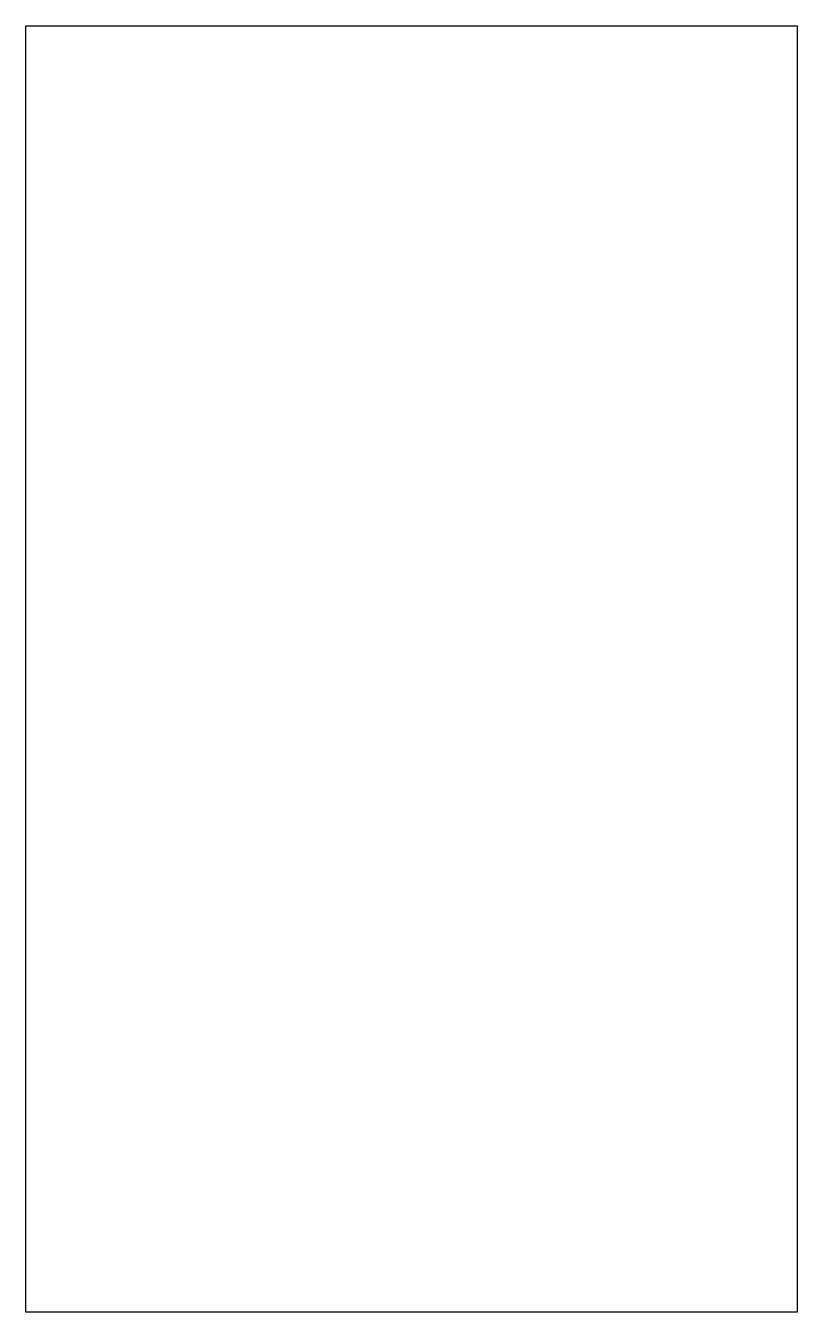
# Model space of a CAD drawing. Header units: inches. Extents: x 9 to 3009, y 1 to 5001.
import ezdxf

# ---------------------------------------------------------------- set-up
doc = ezdxf.new("R2010")
doc.units = ezdxf.units.IN
doc.header["$MEASUREMENT"] = 0

msp = doc.modelspace()

# ---------------------------------------------------------------- linework, layer by layer
for p, q in [((9, 0.8), (9, 5000.8)), ((9, 5000.8), (3009, 5000.8)), ((3009, 5000.8), (3009, 0.8)), ((3009, 0.8), (9, 0.8))]:
    msp.add_line(p, q)

doc.saveas('drawing.dxf')
